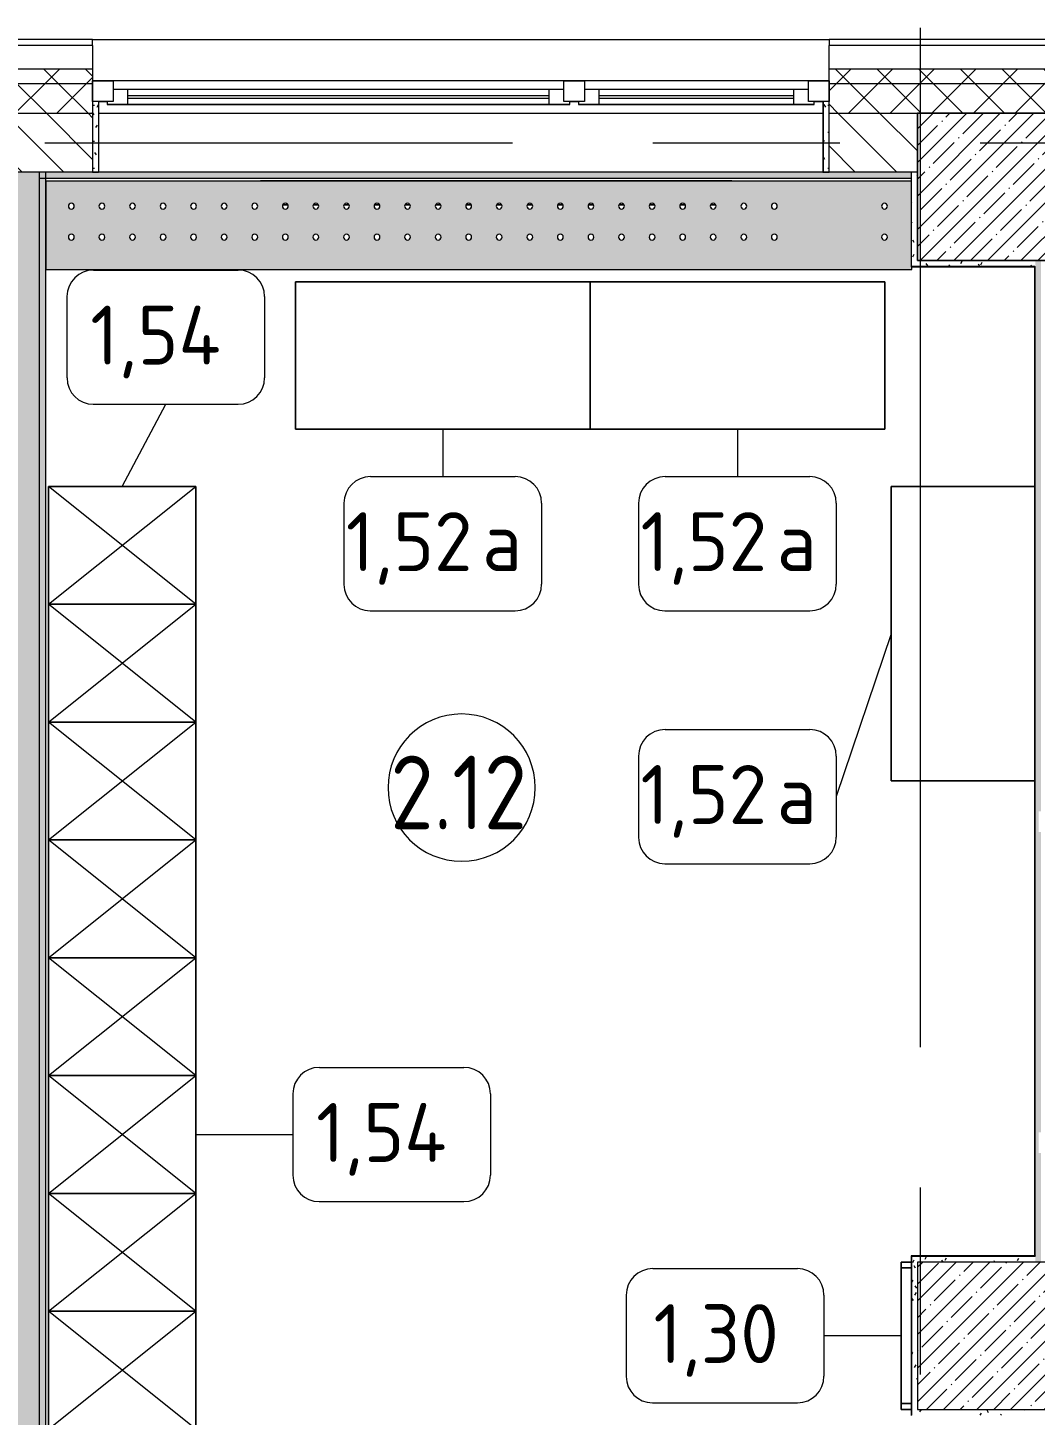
# Model space of a CAD drawing. Header units: millimetres. Extents: x 35092 to 251863, y -8553 to 29549.
# Drawn here: x 77630 to 81050, y 22680 to 27390 of the extents above; entities that cross this region are included whole.
import ezdxf

# ---------------------------------------------------------------- set-up
doc = ezdxf.new("R2010")
doc.units = ezdxf.units.MM
doc.linetypes.add('Осевая', pattern=[3175, 635, -476.25, 1587.5, -476.25])
for name, color, linetype, lineweight in [('A-AREA-IDEN', 7, 'Continuous', 9), ('A-GLAZ', 7, 'Continuous', 9), ('A-GLAZ-1', 7, 'Continuous', 13), ('A-WALL', 7, 'Continuous', 9), ('I-FURN', 7, 'Continuous', 9), ('I-FURN-IDEN', 7, 'Continuous', 9), ('I-WALL', 7, 'Continuous', 9), ('S-COLS', 7, 'Continuous', 9), ('Знаки', 7, 'Continuous', 9), ('Оси', 7, 'Continuous', 9), ('Оси-2', 7, 'Осевая', 9)]:
    doc.layers.add(name, color=color, linetype=linetype, lineweight=lineweight)
for name, color, linetype, lineweight, true_color in [('A-WALL-1', 9, 'Continuous', 9, 0x808080), ('A-WALL-FNSH-1', 9, 'Continuous', 9, 0x808080), ('I-FURN-1', 9, 'Continuous', 9, 0x808080), ('M-EQPM-1', 7, 'Continuous', 9, 0xb2b2b2)]:
    doc.layers.add(name, color=color, linetype=linetype, lineweight=lineweight, true_color=true_color)
doc.styles.add('GOST Common', font='GOST_Common.ttf', dxfattribs={"height": 200})
doc.styles.add('GOST Common_1', font='GOST_Common.ttf', dxfattribs={"width": 0.9, "height": 250})
pattern_1 = [(45, (0, 0), (-70.71068, 70.71068), []), (135, (0, 0), (-70.71068, -70.71068), [])]
pattern_2 = [(0, (0, 0), (121.92, 30.48), [10.058, -81.382, 10.058, -81.382, -487.68]), (0, (0, 0), (121.92, 30.48), [-182.88, 10.058, -172.822, 10.058, -81.382, -213.36]), (0, (0, 0), (121.92, 30.48), [-457.2, 10.058, -50.902, 10.058, -142.342]), (120, (45.72, 15.24), (-87.356454, 90.345817), [10.058, -81.382, 10.058, -81.382, -487.68]), (120, (45.72, 15.24), (-87.356454, 90.345817), [-182.88, 10.058, -172.822, 10.058, -81.382, -213.36]), (120, (45.72, 15.24), (-87.356454, 90.345817), [-457.2, 10.058, -50.902, 10.058, -142.342]), (240, (60.96, 76.2), (-34.563546, -120.825817), [10.058, -81.382, 10.058, -81.382, -487.68]), (240, (60.96, 76.2), (-34.563546, -120.825817), [-182.88, 10.058, -172.822, 10.058, -81.382, -213.36]), (240, (60.96, 76.2), (-34.563546, -120.825817), [-457.2, 10.058, -50.902, 10.058, -142.342])]

# ---------------------------------------------------------------- blocks, each defined once
blk = doc.blocks.new('120_Окно_СКБ_2Ст - 120_Окно_СКБ_2Ст 2500х2500 _мал створка справа_-23206729-План расстановки мебели и оборудования 2 этажа в осях 12-23')
at = {"layer": 'A-GLAZ'}
for p, q in [((1250, -5), (-1250, -5)), ((-1230, -75), (-1200, -75)), ((-1130, -55), (300, -55)), ((300, -65), (-1130, -65)), ((370, -75), (400, -75)), ((470, -55), (1130, -55)), ((1130, -65), (470, -65)), ((1200, -75), (1230, -75))]:
    blk.add_line(p, q, dxfattribs=at)
at = {"layer": 'A-GLAZ-1'}
for p, q in [((-1250, -75), (-1250, -5)), ((-1250, -5), (-1180, -5)), ((-1180, -5), (-1180, -75)), ((350, -35), (-1180, -35)), ((-1180, -35), (-1180, -75)), ((-1130, -85), (-1130, -35)), ((300, -85), (300, -35)), ((350, -75), (350, -5)), ((350, -5), (420, -5)), ((350, -75), (350, -35)), ((420, -5), (420, -75)), ((1180, -35), (420, -35)), ((420, -35), (420, -75)), ((470, -85), (470, -35)), ((1130, -85), (1130, -35)), ((1180, -75), (1180, -5)), ((1180, -5), (1250, -5)), ((1180, -75), (1180, -35)), ((1250, -5), (1250, -75)), ((-1180, -75), (-1250, -75)), ((-1180, -75), (-1200, -75)), ((-1200, -75), (-1200, -85)), ((-1200, -85), (370, -85)), ((370, -85), (-1200, -85)), ((420, -75), (350, -75)), ((370, -75), (350, -75)), ((370, -85), (370, -75)), ((420, -75), (400, -75)), ((400, -75), (400, -85)), ((400, -85), (1200, -85)), ((1200, -85), (400, -85)), ((1250, -75), (1180, -75)), ((1200, -75), (1180, -75)), ((1200, -85), (1200, -75))]:
    blk.add_line(p, q, dxfattribs=at)
blk = doc.blocks.new('BSC_Колонна _Прямоугольная - 500х500-V47-План расстановки мебели и оборудования 2 этажа в осях 12-23')
at = {"layer": 'S-COLS'}
h = blk.add_hatch(dxfattribs=at)
h.set_pattern_fill('FP_55', color=256, style=0, pattern_type=2)
h.set_pattern_definition([(45, (-80900, -22950), (-57.02463, 57.02463), []), (45, (-80842.975, -22950), (-57.02463, 57.02463), [100.806, -20.161, 3.353, -16.808])])
h.paths.add_polyline_path([(-250, -250), (250, -250), (250, 250), (-250, 250)])
for p, q in [((250, 250), (-250, 250)), ((-250, 250), (-250, -250)), ((250, -250), (250, 250)), ((-250, -250), (250, -250))]:
    blk.add_line(p, q, dxfattribs=at)
blk = doc.blocks.new('Зеркало обычное - 1_30-V114-План расстановки мебели и оборудования 2 этажа в осях 12-23')
at = {"layer": 'I-FURN'}
h = blk.add_hatch(dxfattribs=at)
h.set_pattern_fill('FP_59', color=256, style=0, pattern_type=2)
h.set_pattern_definition([(45, (50, 50), (-200, 0), [141.42, -141.42]), (45, (100, 50), (-200, 0), [70.71, -212.13]), (45, (50, 100), (-200, 0), [70.71, -212.13])])
h.paths.add_polyline_path([(230, 45), (-230, 45), (-230, 10), (230, 10)])
at = {"layer": 'I-FURN-1'}
for p, q in [((-250, 45), (-250, 10)), ((-250, 10), (-250, 45)), ((-250, 10), (250, 10)), ((-230, 10), (-250, 10)), ((-230, 45), (-230, 10)), ((-230, 10), (-230, 45)), ((-230, 10), (-230, 45)), ((-230, 10), (-230, 45)), ((-230, 10), (230, 10)), ((230, 10), (-230, 10)), ((230, 10), (-230, 10)), ((-230, 10), (230, 10)), ((230, 10), (-230, 10)), ((230, 10), (230, 45)), ((230, 45), (230, 10)), ((230, 45), (230, 10)), ((230, 10), (230, 45)), ((250, 10), (230, 10)), ((250, 10), (250, 45)), ((250, 45), (250, 10))]:
    blk.add_line(p, q, dxfattribs=at)
blk = doc.blocks.new('Шкаф параметрический - 1_54-26340428-План расстановки мебели и оборудования 2 этажа в осях 12-23')
at = {"layer": 'I-FURN-1'}
for p, q in [((0, 0), (400, -500)), ((0, -500), (400, 0)), ((400, 0), (0, 0)), ((0, 0), (0, -500)), ((0, -500), (0, 0)), ((0, 0), (400, 0)), ((400, -500), (400, 0)), ((400, 0), (400, -500)), ((0, -500), (400, -500)), ((400, -500), (0, -500))]:
    blk.add_line(p, q, dxfattribs=at)
blk = doc.blocks.new('radiator_prado_classic_z_tip_30_po exemplyaru - Classic Z Тип 30-500-V124-План расстановки мебели и оборудования 2 этажа в осях 12-23')
at = {"layer": 'M-EQPM-1'}
for p, q in [((54.4, 146), (72.1, 146)), ((72.1, 146), (54.4, 146)), ((158.2, 146), (175.8, 146)), ((175.8, 146), (158.2, 146)), ((261.9, 146), (279.6, 146)), ((279.6, 146), (261.9, 146)), ((365.7, 146), (383.3, 146)), ((383.3, 146), (365.7, 146)), ((469.4, 146), (487.1, 146)), ((487.1, 146), (469.4, 146)), ((573.2, 146), (590.8, 146)), ((590.8, 146), (573.2, 146)), ((676.9, 146), (694.6, 146)), ((694.6, 146), (676.9, 146)), ((780.7, 146), (798.3, 146)), ((798.3, 146), (780.7, 146)), ((884.4, 146), (902.1, 146)), ((902.1, 146), (884.4, 146)), ((988.2, 146), (1005.8, 146)), ((1005.8, 146), (988.2, 146)), ((1091.9, 146), (1109.6, 146)), ((1109.6, 146), (1091.9, 146)), ((1195.7, 146), (1213.3, 146)), ((1213.3, 146), (1195.7, 146)), ((1299.4, 146), (1317.1, 146)), ((1317.1, 146), (1299.4, 146)), ((1403.2, 146), (1420.8, 146)), ((1420.8, 146), (1403.2, 146)), ((1506.9, 146), (1524.6, 146)), ((1524.6, 146), (1506.9, 146)), ((0, 65.9), (0, 64)), ((0, 64), (0, 65.9)), ((1600, 64), (0, 64)), ((0, 64), (1600, 64)), ((1600, 64), (1600, 65.9)), ((1600, 65.9), (1600, 64))]:
    blk.add_line(p, q, dxfattribs=at)
blk = doc.blocks.new('Зашивка радиатора М17  - м18-33246901-План расстановки мебели и оборудования 2 этажа в осях 12-23')
at = {"layer": 'Знаки'}
h = blk.add_hatch(color=256, dxfattribs=at)
h.paths.add_polyline_path([(-370, -179.9), (2570, -179.9), (2569, 120.1), (-370, 120.1), (-370, -67.7)])
h.paths.add_polyline_path([(-283, -79.6), (-288, -78.3), (-291.7, -74.6), (-293, -69.6), (-291.7, -64.6), (-288, -61), (-283, -59.6), (-278, -61), (-274.3, -64.6), (-273, -69.6), (-274.3, -74.6), (-278, -78.3), (-280.4, -79.3)])
h.paths.add_polyline_path([(-75.5, -79.6), (-80.5, -78.3), (-84.2, -74.6), (-85.5, -69.6), (-84.2, -64.6), (-80.5, -61), (-75.5, -59.6), (-70.5, -61), (-66.8, -64.6), (-65.5, -69.6), (-66.8, -74.6), (-70.5, -78.3), (-72.9, -79.3)])
h.paths.add_polyline_path([(-179.2, -79.6), (-184.2, -78.3), (-187.9, -74.6), (-189.2, -69.6), (-187.9, -64.6), (-184.2, -61), (-179.2, -59.6), (-174.2, -61), (-170.6, -64.6), (-169.2, -69.6), (-170.6, -74.6), (-174.2, -78.3), (-176.7, -79.3)])
h.paths.add_polyline_path([(132, -79.6), (127, -78.3), (123.3, -74.6), (122, -69.6), (123.3, -64.6), (127, -61), (132, -59.6), (137, -61), (140.7, -64.6), (142, -69.6), (140.7, -74.6), (137, -78.3), (134.6, -79.3)])
h.paths.add_polyline_path([(28.3, -79.6), (23.3, -78.3), (19.6, -74.6), (18.3, -69.6), (19.6, -64.6), (23.3, -61), (28.3, -59.6), (33.3, -61), (36.9, -64.6), (38.3, -69.6), (36.9, -74.6), (33.3, -78.3), (30.8, -79.3)])
h.paths.add_polyline_path([(235.8, -79.6), (230.8, -78.3), (227.1, -74.6), (225.8, -69.6), (227.1, -64.6), (230.8, -61), (235.8, -59.6), (240.8, -61), (244.4, -64.6), (245.8, -69.6), (244.4, -74.6), (240.8, -78.3), (238.3, -79.3)])
h.paths.add_polyline_path([(339.5, -79.6), (334.5, -78.3), (330.8, -74.6), (329.5, -69.6), (330.8, -64.6), (334.5, -61), (339.5, -59.6), (344.5, -61), (348.2, -64.6), (349.5, -69.6), (348.2, -74.6), (344.5, -78.3), (342.1, -79.3)])
h.paths.add_polyline_path([(443.3, -79.6), (438.3, -78.3), (434.6, -74.6), (433.3, -69.6), (434.6, -64.6), (438.3, -61), (443.3, -59.6), (448.3, -61), (451.9, -64.6), (453.3, -69.6), (451.9, -74.6), (448.3, -78.3), (445.8, -79.3)])
h.paths.add_polyline_path([(650.8, -79.6), (645.8, -78.3), (642.1, -74.6), (640.8, -69.6), (642.1, -64.6), (645.8, -61), (650.8, -59.6), (655.8, -61), (659.4, -64.6), (660.8, -69.6), (659.4, -74.6), (655.8, -78.3), (653.3, -79.3)])
h.paths.add_polyline_path([(547, -79.6), (542, -78.3), (538.3, -74.6), (537, -69.6), (538.3, -64.6), (542, -61), (547, -59.6), (552, -61), (555.7, -64.6), (557, -69.6), (555.7, -74.6), (552, -78.3), (549.6, -79.3)])
h.paths.add_polyline_path([(754.5, -79.6), (749.5, -78.3), (745.8, -74.6), (744.5, -69.6), (745.8, -64.6), (749.5, -61), (754.5, -59.6), (759.5, -61), (763.2, -64.6), (764.5, -69.6), (763.2, -74.6), (759.5, -78.3), (757.1, -79.3)])
h.paths.add_polyline_path([(858.3, -79.6), (853.3, -78.3), (849.6, -74.6), (848.3, -69.6), (849.6, -64.6), (853.3, -61), (858.3, -59.6), (863.3, -61), (866.9, -64.6), (868.3, -69.6), (866.9, -74.6), (863.3, -78.3), (860.8, -79.3)])
h.paths.add_polyline_path([(1065.8, -79.6), (1060.8, -78.3), (1057.1, -74.6), (1055.8, -69.6), (1057.1, -64.6), (1060.8, -61), (1065.8, -59.6), (1070.8, -61), (1074.4, -64.6), (1075.8, -69.6), (1074.4, -74.6), (1070.8, -78.3), (1068.3, -79.3)])
h.paths.add_polyline_path([(962, -79.6), (957, -78.3), (953.3, -74.6), (952, -69.6), (953.3, -64.6), (957, -61), (962, -59.6), (967, -61), (970.7, -64.6), (972, -69.6), (970.7, -74.6), (967, -78.3), (964.6, -79.3)])
h.paths.add_polyline_path([(1273.3, -79.6), (1268.3, -78.3), (1264.6, -74.6), (1263.3, -69.6), (1264.6, -64.6), (1268.3, -61), (1273.3, -59.6), (1278.3, -61), (1281.9, -64.6), (1283.3, -69.6), (1281.9, -74.6), (1278.3, -78.3), (1275.8, -79.3)])
h.paths.add_polyline_path([(1169.5, -79.6), (1164.5, -78.3), (1160.8, -74.6), (1159.5, -69.6), (1160.8, -64.6), (1164.5, -61), (1169.5, -59.6), (1174.5, -61), (1178.2, -64.6), (1179.5, -69.6), (1178.2, -74.6), (1174.5, -78.3), (1172.1, -79.3)])
h.paths.add_polyline_path([(1480.8, -79.6), (1475.8, -78.3), (1472.1, -74.6), (1470.8, -69.6), (1472.1, -64.6), (1475.8, -61), (1480.8, -59.6), (1485.8, -61), (1489.4, -64.6), (1490.8, -69.6), (1489.4, -74.6), (1485.8, -78.3), (1483.3, -79.3)])
h.paths.add_polyline_path([(1377, -79.6), (1372, -78.3), (1368.3, -74.6), (1367, -69.6), (1368.3, -64.6), (1372, -61), (1377, -59.6), (1382, -61), (1385.7, -64.6), (1387, -69.6), (1385.7, -74.6), (1382, -78.3), (1379.6, -79.3)])
h.paths.add_polyline_path([(1688.3, -79.6), (1683.3, -78.3), (1679.6, -74.6), (1678.3, -69.6), (1679.6, -64.6), (1683.3, -61), (1688.3, -59.6), (1693.3, -61), (1696.9, -64.6), (1698.3, -69.6), (1696.9, -74.6), (1693.3, -78.3), (1690.8, -79.3)])
h.paths.add_polyline_path([(1584.5, -79.6), (1579.5, -78.3), (1575.8, -74.6), (1574.5, -69.6), (1575.8, -64.6), (1579.5, -61), (1584.5, -59.6), (1589.5, -61), (1593.2, -64.6), (1594.5, -69.6), (1593.2, -74.6), (1589.5, -78.3), (1587.1, -79.3)])
h.paths.add_polyline_path([(1895.8, -79.6), (1890.8, -78.3), (1887.1, -74.6), (1885.8, -69.6), (1887.1, -64.6), (1890.8, -61), (1895.8, -59.6), (1900.8, -61), (1904.4, -64.6), (1905.8, -69.6), (1904.4, -74.6), (1900.8, -78.3), (1898.3, -79.3)])
h.paths.add_polyline_path([(1792, -79.6), (1787, -78.3), (1783.3, -74.6), (1782, -69.6), (1783.3, -64.6), (1787, -61), (1792, -59.6), (1797, -61), (1800.7, -64.6), (1802, -69.6), (1800.7, -74.6), (1797, -78.3), (1794.6, -79.3)])
h.paths.add_polyline_path([(1999.5, -79.6), (1994.5, -78.3), (1990.8, -74.6), (1989.5, -69.6), (1990.8, -64.6), (1994.5, -61), (1999.5, -59.6), (2004.5, -61), (2008.2, -64.6), (2009.5, -69.6), (2008.2, -74.6), (2004.5, -78.3), (2002.1, -79.3)])
h.paths.add_polyline_path([(2103.3, -79.6), (2098.3, -78.3), (2094.6, -74.6), (2093.3, -69.6), (2094.6, -64.6), (2098.3, -61), (2103.3, -59.6), (2108.3, -61), (2111.9, -64.6), (2113.3, -69.6), (2111.9, -74.6), (2108.3, -78.3), (2105.8, -79.3)])
h.paths.add_polyline_path([(2477, -79.6), (2472, -78.3), (2468.3, -74.6), (2467, -69.6), (2468.3, -64.6), (2472, -61), (2477, -59.6), (2482, -61), (2485.7, -64.6), (2487, -69.6), (2485.7, -74.6), (2482, -78.3), (2479.6, -79.3)])
h.paths.add_polyline_path([(-283, 25.4), (-288, 26.7), (-291.7, 30.4), (-293, 35.4), (-291.7, 40.4), (-288, 44), (-283, 45.4), (-278, 44), (-274.3, 40.4), (-273, 35.4), (-274.3, 30.4), (-278, 26.7), (-280.4, 25.7)])
h.paths.add_polyline_path([(-179.2, 25.4), (-184.2, 26.7), (-187.9, 30.4), (-189.2, 35.4), (-187.9, 40.4), (-184.2, 44), (-179.2, 45.4), (-174.2, 44), (-170.6, 40.4), (-169.2, 35.4), (-170.6, 30.4), (-174.2, 26.7), (-176.7, 25.7)])
h.paths.add_polyline_path([(-75.5, 25.4), (-80.5, 26.7), (-84.2, 30.4), (-85.5, 35.4), (-84.2, 40.4), (-80.5, 44), (-75.5, 45.4), (-70.5, 44), (-66.8, 40.4), (-65.5, 35.4), (-66.8, 30.4), (-70.5, 26.7), (-72.9, 25.7)])
h.paths.add_polyline_path([(132, 25.4), (127, 26.7), (123.3, 30.4), (122, 35.4), (123.3, 40.4), (127, 44), (132, 45.4), (137, 44), (140.7, 40.4), (142, 35.4), (140.7, 30.4), (137, 26.7), (134.6, 25.7)])
h.paths.add_polyline_path([(28.3, 25.4), (23.3, 26.7), (19.6, 30.4), (18.3, 35.4), (19.6, 40.4), (23.3, 44), (28.3, 45.4), (33.3, 44), (36.9, 40.4), (38.3, 35.4), (36.9, 30.4), (33.3, 26.7), (30.8, 25.7)])
h.paths.add_polyline_path([(339.5, 25.4), (334.5, 26.7), (330.8, 30.4), (329.5, 35.4), (330.8, 40.4), (334.5, 44), (339.5, 45.4), (344.5, 44), (348.2, 40.4), (349.5, 35.4), (348.2, 30.4), (344.5, 26.7), (342.1, 25.7)])
h.paths.add_polyline_path([(235.8, 25.4), (230.8, 26.7), (227.1, 30.4), (225.8, 35.4), (227.1, 40.4), (230.8, 44), (235.8, 45.4), (240.8, 44), (244.4, 40.4), (245.8, 35.4), (244.4, 30.4), (240.8, 26.7), (238.3, 25.7)])
h.paths.add_polyline_path([(443.3, 25.4), (438.3, 26.7), (434.6, 30.4), (433.3, 35.4), (434.6, 40.4), (438.3, 44), (443.3, 45.4), (448.3, 44), (451.9, 40.4), (453.3, 35.4), (451.9, 30.4), (448.3, 26.7), (445.8, 25.7)])
h.paths.add_polyline_path([(547, 25.4), (542, 26.7), (538.3, 30.4), (537, 35.4), (538.3, 40.4), (542, 44), (547, 45.4), (552, 44), (555.7, 40.4), (557, 35.4), (555.7, 30.4), (552, 26.7), (549.6, 25.7)])
h.paths.add_polyline_path([(754.5, 25.4), (749.5, 26.7), (745.8, 30.4), (744.5, 35.4), (745.8, 40.4), (749.5, 44), (754.5, 45.4), (759.5, 44), (763.2, 40.4), (764.5, 35.4), (763.2, 30.4), (759.5, 26.7), (757.1, 25.7)])
h.paths.add_polyline_path([(858.3, 25.4), (853.3, 26.7), (849.6, 30.4), (848.3, 35.4), (849.6, 40.4), (853.3, 44), (858.3, 45.4), (863.3, 44), (866.9, 40.4), (868.3, 35.4), (866.9, 30.4), (863.3, 26.7), (860.8, 25.7)])
h.paths.add_polyline_path([(650.8, 25.4), (645.8, 26.7), (642.1, 30.4), (640.8, 35.4), (642.1, 40.4), (645.8, 44), (650.8, 45.4), (655.8, 44), (659.4, 40.4), (660.8, 35.4), (659.4, 30.4), (655.8, 26.7), (653.3, 25.7)])
h.paths.add_polyline_path([(962, 25.4), (957, 26.7), (953.3, 30.4), (952, 35.4), (953.3, 40.4), (957, 44), (962, 45.4), (967, 44), (970.7, 40.4), (972, 35.4), (970.7, 30.4), (967, 26.7), (964.6, 25.7)])
h.paths.add_polyline_path([(1065.8, 25.4), (1060.8, 26.7), (1057.1, 30.4), (1055.8, 35.4), (1057.1, 40.4), (1060.8, 44), (1065.8, 45.4), (1070.8, 44), (1074.4, 40.4), (1075.8, 35.4), (1074.4, 30.4), (1070.8, 26.7), (1068.3, 25.7)])
h.paths.add_polyline_path([(1169.5, 25.4), (1164.5, 26.7), (1160.8, 30.4), (1159.5, 35.4), (1160.8, 40.4), (1164.5, 44), (1169.5, 45.4), (1174.5, 44), (1178.2, 40.4), (1179.5, 35.4), (1178.2, 30.4), (1174.5, 26.7), (1172.1, 25.7)])
h.paths.add_polyline_path([(1273.3, 25.4), (1268.3, 26.7), (1264.6, 30.4), (1263.3, 35.4), (1264.6, 40.4), (1268.3, 44), (1273.3, 45.4), (1278.3, 44), (1281.9, 40.4), (1283.3, 35.4), (1281.9, 30.4), (1278.3, 26.7), (1275.8, 25.7)])
h.paths.add_polyline_path([(1377, 25.4), (1372, 26.7), (1368.3, 30.4), (1367, 35.4), (1368.3, 40.4), (1372, 44), (1377, 45.4), (1382, 44), (1385.7, 40.4), (1387, 35.4), (1385.7, 30.4), (1382, 26.7), (1379.6, 25.7)])
h.paths.add_polyline_path([(1480.8, 25.4), (1475.8, 26.7), (1472.1, 30.4), (1470.8, 35.4), (1472.1, 40.4), (1475.8, 44), (1480.8, 45.4), (1485.8, 44), (1489.4, 40.4), (1490.8, 35.4), (1489.4, 30.4), (1485.8, 26.7), (1483.3, 25.7)])
h.paths.add_polyline_path([(1688.3, 25.4), (1683.3, 26.7), (1679.6, 30.4), (1678.3, 35.4), (1679.6, 40.4), (1683.3, 44), (1688.3, 45.4), (1693.3, 44), (1696.9, 40.4), (1698.3, 35.4), (1696.9, 30.4), (1693.3, 26.7), (1690.8, 25.7)])
h.paths.add_polyline_path([(1584.5, 25.4), (1579.5, 26.7), (1575.8, 30.4), (1574.5, 35.4), (1575.8, 40.4), (1579.5, 44), (1584.5, 45.4), (1589.5, 44), (1593.2, 40.4), (1594.5, 35.4), (1593.2, 30.4), (1589.5, 26.7), (1587.1, 25.7)])
h.paths.add_polyline_path([(1895.8, 25.4), (1890.8, 26.7), (1887.1, 30.4), (1885.8, 35.4), (1887.1, 40.4), (1890.8, 44), (1895.8, 45.4), (1900.8, 44), (1904.4, 40.4), (1905.8, 35.4), (1904.4, 30.4), (1900.8, 26.7), (1898.3, 25.7)])
h.paths.add_polyline_path([(1792, 25.4), (1787, 26.7), (1783.3, 30.4), (1782, 35.4), (1783.3, 40.4), (1787, 44), (1792, 45.4), (1797, 44), (1800.7, 40.4), (1802, 35.4), (1800.7, 30.4), (1797, 26.7), (1794.6, 25.7)])
h.paths.add_polyline_path([(1999.5, 25.4), (1994.5, 26.7), (1990.8, 30.4), (1989.5, 35.4), (1990.8, 40.4), (1994.5, 44), (1999.5, 45.4), (2004.5, 44), (2008.2, 40.4), (2009.5, 35.4), (2008.2, 30.4), (2004.5, 26.7), (2002.1, 25.7)])
h.paths.add_polyline_path([(2103.3, 25.4), (2098.3, 26.7), (2094.6, 30.4), (2093.3, 35.4), (2094.6, 40.4), (2098.3, 44), (2103.3, 45.4), (2108.3, 44), (2111.9, 40.4), (2113.3, 35.4), (2111.9, 30.4), (2108.3, 26.7), (2105.8, 25.7)])
h.paths.add_polyline_path([(2477, 25.4), (2472, 26.7), (2468.3, 30.4), (2467, 35.4), (2468.3, 40.4), (2472, 44), (2477, 45.4), (2482, 44), (2485.7, 40.4), (2487, 35.4), (2485.7, 30.4), (2482, 26.7), (2479.6, 25.7)])
for p, q in [((2569, 120.1), (-370, 120.1)), ((-370, 120.1), (-370, -179.9)), ((-370, -179.9), (2570, -179.9)), ((2570, -179.9), (2570, -169))]:
    blk.add_line(p, q, dxfattribs=at)
for centre, start, end in [((-283, 35.4), 0, 180), ((-283, 35.4), 180, 0), ((-179.2, 35.4), 0, 180), ((-179.2, 35.4), 180, 0), ((-75.5, 35.4), 0, 180), ((-75.5, 35.4), 180, 0), ((28.3, 35.4), 0, 180), ((28.3, 35.4), 180, 0), ((132, 35.4), 0, 180), ((132, 35.4), 180, 0), ((235.8, 35.4), 0, 180), ((235.8, 35.4), 180, 0), ((339.5, 35.4), 0, 180), ((339.5, 35.4), 180, 0), ((443.3, 35.4), 0, 180), ((443.3, 35.4), 180, 0), ((547, 35.4), 0, 180), ((547, 35.4), 180, 0), ((650.8, 35.4), 0, 180), ((650.8, 35.4), 180, 0), ((754.5, 35.4), 0, 180), ((754.5, 35.4), 180, 360), ((858.3, 35.4), 0, 180), ((858.3, 35.4), 180, 0), ((962, 35.4), 0, 180), ((962, 35.4), 180, 360), ((1065.8, 35.4), 0, 180), ((1065.8, 35.4), 180, 0), ((1169.5, 35.4), 0, 180), ((1169.5, 35.4), 180, 360), ((1273.3, 35.4), 0, 180), ((1273.3, 35.4), 180, 360), ((1377, 35.4), 0, 180), ((1377, 35.4), 180, 0), ((1480.8, 35.4), 0, 180), ((1480.8, 35.4), 180, 0), ((1584.5, 35.4), 0, 180), ((1584.5, 35.4), 180, 360), ((1688.3, 35.4), 0, 180), ((1688.3, 35.4), 180, 0), ((1792, 35.4), 0, 180), ((1792, 35.4), 180, 360), ((1895.8, 35.4), 0, 180), ((1895.8, 35.4), 180, 0), ((1999.5, 35.4), 0, 180), ((1999.5, 35.4), 180, 0), ((2103.3, 35.4), 0, 180), ((2103.3, 35.4), 180, 0), ((2477, 35.4), 0, 180), ((2477, 35.4), 180, 0), ((-283, -69.6), 0, 180), ((-283, -69.6), 180, 0), ((-179.2, -69.6), 0, 180), ((-179.2, -69.6), 180, 0), ((-75.5, -69.6), 0, 180), ((-75.5, -69.6), 180, 0), ((28.3, -69.6), 0, 180), ((28.3, -69.6), 180, 0), ((132, -69.6), 0, 180), ((132, -69.6), 180, 0), ((235.8, -69.6), 0, 180), ((235.8, -69.6), 180, 0), ((339.5, -69.6), 0, 180), ((339.5, -69.6), 180, 0), ((443.3, -69.6), 0, 180), ((443.3, -69.6), 180, 0), ((547, -69.6), 0, 180), ((547, -69.6), 180, 0), ((650.8, -69.6), 0, 180), ((650.8, -69.6), 180, 0), ((754.5, -69.6), 0, 180), ((754.5, -69.6), 180, 0), ((858.3, -69.6), 0, 180), ((858.3, -69.6), 180, 0), ((962, -69.6), 0, 180), ((962, -69.6), 180, 0), ((1065.8, -69.6), 180, 0), ((1065.8, -69.6), 0, 180), ((1169.5, -69.6), 0, 180), ((1169.5, -69.6), 180, 0), ((1273.3, -69.6), 0, 180), ((1273.3, -69.6), 180, 0), ((1377, -69.6), 0, 180), ((1377, -69.6), 180, 0), ((1480.8, -69.6), 0, 180), ((1480.8, -69.6), 180, 0), ((1584.5, -69.6), 0, 180), ((1584.5, -69.6), 180, 0), ((1688.3, -69.6), 0, 180), ((1688.3, -69.6), 180, 0), ((1792, -69.6), 0, 180), ((1792, -69.6), 180, 0), ((1895.8, -69.6), 0, 180), ((1895.8, -69.6), 180, 0), ((1999.5, -69.6), 0, 180), ((1999.5, -69.6), 180, 360), ((2103.3, -69.6), 0, 180), ((2103.3, -69.6), 180, 0), ((2477, -69.6), 0, 180), ((2477, -69.6), 180, 360)]:
    blk.add_arc(centre, 10, start, end, dxfattribs=at)
blk = doc.blocks.new('Марка_Мебель - В прямоуг_Balcon_Марка-25523697-План расстановки мебели и оборудования 2 этажа в осях 12-23')
at = {"layer": 'I-FURN-IDEN'}
for p, q in [((-2.455, 2.278), (2.455, 2.278)), ((-3.355, 1.378), (-3.355, -1.384)), ((3.355, 1.378), (3.355, -1.378)), ((-2.461, -2.278), (2.455, -2.278))]:
    blk.add_line(p, q, dxfattribs=at)
for centre, radius, start, end in [((-2.455, 1.378), 0.9, 90, 180), ((2.455, 1.378), 0.9, 0, 90), ((-2.461, -1.384), 0.893, 180, 270), ((2.455, -1.378), 0.9, 270, 0)]:
    blk.add_arc(centre, radius, start, end, dxfattribs=at)
blk = doc.blocks.new('Марка_Помещения - Номер-25198446-План расстановки мебели и оборудования 2 этажа в осях 12-23')
at = {"layer": 'A-AREA-IDEN'}
for start, end in [(360, 180), (180, 360)]:
    blk.add_arc((0, 0), 2.5, start, end, dxfattribs=at)

msp = doc.modelspace()

# ---------------------------------------------------------------- hatches: boundary and pattern name
at = {"layer": 'A-WALL'}
h = msp.add_hatch(dxfattribs=at)
h.set_pattern_fill('FP_21', color=256, style=0, pattern_type=2)
h.set_pattern_definition(pattern_1)
h.paths.add_polyline_path([(84500.7, 27200), (84500.7, 27250), (80350, 27250), (80350, 27200), (83486, 27200)])
h.paths.add_polyline_path([(77850, 27200), (77850, 27250), (76340, 27250), (76340, 27200)])
h.paths.add_polyline_path([(74240, 27200), (74240, 27250), (68860, 27250), (68860, 27200), (73277, 27200)])
h.paths.add_polyline_path([(67960, 27200), (67960, 27250), (66160, 27250), (66160, 27200), (67443.3, 27200)])
h.paths.add_polyline_path([(64955.2, 27200), (65260, 27200), (65260, 27250), (64180, 27250), (64180, 27200), (64526.5, 27200)])
h.paths.add_polyline_path([(60755.2, 27200), (61040, 27200), (61040, 27250), (59860, 27250), (59860, 27200), (60151.2, 27200)])
h.paths.add_polyline_path([(57160, 27200), (57160, 27250), (55909.9, 27250), (55909.9, 27200)])
h.paths.add_polyline_path([(55009.9, 27200), (55009.9, 27250), (53860.2, 27250), (53860.2, 27200)])
h.paths.add_polyline_path([(50760.2, 27200), (50760.2, 27250), (49660.3, 27250), (49660.3, 27200), (49942.3, 27200)])
h.paths.add_polyline_path([(48760.3, 27200), (48760.3, 27250), (47507, 27250), (47507, 27200)])
h.paths.add_polyline_path([(44407, 27200), (44407, 27250), (42010, 27250), (42010, 27200), (44108.6, 27200)])
h = msp.add_hatch(dxfattribs=at)
h.set_pattern_fill('FP_21', color=256, style=0, pattern_type=2)
h.set_pattern_definition(pattern_1)
h.paths.add_polyline_path([(84500.7, 27100), (84500.7, 27200), (80350, 27200), (80350, 27100), (84200, 27100)])
h.paths.add_polyline_path([(77850, 27100), (77850, 27200), (76340, 27200), (76340, 27100), (77250, 27100)])
h.paths.add_polyline_path([(73540, 27100), (74240, 27100), (74240, 27200), (68860, 27200), (68860, 27100), (73277, 27100)])
h.paths.add_polyline_path([(67443.3, 27100), (67960, 27100), (67960, 27200), (66160, 27200), (66160, 27100), (66760, 27100)])
h.paths.add_polyline_path([(65260, 27100), (65260, 27200), (64180, 27200), (64180, 27100), (64955.2, 27100)])
h.paths.add_polyline_path([(61040, 27100), (61040, 27200), (59860, 27200), (59860, 27100), (60755.2, 27100)])
h.paths.add_polyline_path([(57160, 27100), (57160, 27200), (55909.9, 27200), (55909.9, 27100)])
h.paths.add_polyline_path([(55009.9, 27100), (55009.9, 27200), (53860.2, 27200), (53860.2, 27100)])
h.paths.add_polyline_path([(50364.8, 27100), (50760.2, 27100), (50760.2, 27200), (49660.3, 27200), (49660.3, 27100), (49942.3, 27100)])
h.paths.add_polyline_path([(48760.3, 27100), (48760.3, 27200), (47507, 27200), (47507, 27100)])
h.paths.add_polyline_path([(44407, 27100), (44407, 27200), (42060, 27200), (42060, 27100), (44108.6, 27100)])
at = {"layer": 'I-WALL'}
h = msp.add_hatch(dxfattribs=at)
h.set_pattern_fill('FP_58', color=256, style=0, pattern_type=2)
h.set_pattern_definition(pattern_2)
h.paths.add_polyline_path([(77870, 26900), (77870, 27140), (77850, 27140), (77850, 26900)])
h = msp.add_hatch(dxfattribs=at)
h.set_pattern_fill('FP_58', color=256, style=0, pattern_type=2)
h.set_pattern_definition(pattern_2)
h.paths.add_polyline_path([(80350, 26900), (80350, 27140), (80330, 27140), (80330, 26900)])
h = msp.add_hatch(dxfattribs=at)
h.set_pattern_fill('FP_19', color=256, style=0, pattern_type=2)
h.set_pattern_definition([(135, (0, 0), (-70.71068, -70.71068), [])])
h.paths.add_polyline_path([(84032.9, 26900), (84200, 26900), (84200, 27100), (81150, 27100), (81150, 26900), (83850.6, 26900)])
h.paths.add_polyline_path([(80350, 26900), (80650, 26900), (80650, 27100), (80350, 27100), (80350, 26970.8)])
h.paths.add_polyline_path([(77690, 26900), (77850, 26900), (77850, 27100), (77250, 27100), (77250, 26900), (77670, 26900)])
h.paths.add_polyline_path([(76340, 26900), (76750, 26900), (76750, 27100), (76340, 27100), (76340, 26970.8)])
h.paths.add_polyline_path([(73277, 26900), (73540, 26900), (73540, 27100), (70810, 27100), (70810, 26900), (73094.7, 26900)])
h.paths.add_polyline_path([(74040, 26900), (74240, 26900), (74240, 27100), (74040, 27100), (74040, 26970.8)])
h.paths.add_polyline_path([(70310, 26900), (70310, 27100), (68860, 27100), (68860, 26900), (69631, 26900)])
h.paths.add_polyline_path([(66789, 26900), (67960, 26900), (67960, 27100), (66760, 27100), (66760, 26900), (66780, 26900)])
h.paths.add_polyline_path([(64464.8, 26900), (65260, 26900), (65260, 27100), (64160, 27100), (64160, 26900)])
h.paths.add_polyline_path([(61060, 26900), (61060, 27100), (59860, 27100), (59860, 26900), (60880.5, 26900)])
h.paths.add_polyline_path([(57160, 26900), (57160, 27100), (55909.9, 27100), (55909.9, 26900), (56505.2, 26900)])
h.paths.add_polyline_path([(54781, 26900), (55009.9, 26900), (55009.9, 27100), (53860.2, 27100), (53860.2, 26900), (54780, 26900)])
h.paths.add_polyline_path([(50760.2, 26900), (50760.2, 27100), (50364.8, 27100), (50364.8, 26900)])
h = msp.add_hatch(dxfattribs=at)
h.set_pattern_fill('FP_27', color=256, style=0, pattern_type=2)
h.set_pattern_definition([(135, (0, 0), (-75.43415, -75.43415), [106.68, -17.78, 3.556, -17.78]), (135, (0, 75.39), (-75.43415, -75.43415), []), (50, (0, 0), (127.52922, -11.15758), [13.335, -146.685]), (355, (0, 0), (-24.66966, 133.74002), [10.668, -117.348]), (100.451, (10.63, -0.93), (102.85973, 122.58178), [11.333, -124.663]), (46.184, (0, 35.56), (189.75516, -29.43036), [20.002, -220.027]), (96.636, (15.81, 33.1), (166.1822, 173.1996), [17, -186.995]), (351.184, (0, 35.56), (166.18393, 173.19757), [16.002, -176.022]), (21, (17.78, 26.67), (106.13027, -71.58603), [13.335, -146.685]), (326, (17.78, 26.67), (43.26188, 128.93175), [10.668, -117.348]), (71.451, (26.62, 20.7), (149.39198, 57.34505), [11.333, -124.663]), (37.5, (0, 0), (2.162228, 59.188357), [3.353, -112.573, 3.353, -115.773, -117.792]), (37.5, (0, 0), (2.162228, 59.188357), [-235.052, 3.353, -114.44]), (7.5, (0, 0), (46.773857, 70.12615), [3.353, -64.567, 3.353, -109.906, -44.894]), (7.5, (0, 0), (46.773857, 70.12615), [-181.178, 3.353, -41.542]), (327.5, (-39.65, 0), (94.91367, -4.010093), [3.353, -41.097, 3.353, -135.331, -184.023]), (327.5, (-39.65, 0), (94.91367, -4.010093), [-183.134, 3.353, -180.67]), (317.5, (-57.43, 0), (103.69057, 17.79882), [3.353, -54.432, 3.353, -88.748, -130.683]), (317.5, (-57.43, 0), (103.69057, 17.79882), [-149.885, 3.353, -127.33])])
h.paths.add_polyline_path([(77590, 18800), (77670, 18800), (77670, 26900), (77590, 26900), (77590, 18820)])
h = msp.add_hatch(dxfattribs=at)
h.set_pattern_fill('FP_58', color=256, style=0, pattern_type=2)
h.set_pattern_definition(pattern_2)
h.paths.add_polyline_path([(80630, 26880), (80630, 26900), (77670, 26900), (77670, 26880), (80569.1, 26880)])
h = msp.add_hatch(dxfattribs=at)
h.set_pattern_fill('FP_58', color=256, style=0, pattern_type=2)
h.set_pattern_definition(pattern_2)
h.paths.add_polyline_path([(77670, 18800), (77690, 18800), (77690, 26900), (77670, 26900), (77670, 20022)])
h = msp.add_hatch(dxfattribs=at)
h.set_pattern_fill('FP_58', color=256, style=0, pattern_type=2)
h.set_pattern_definition(pattern_2)
h.paths.add_polyline_path([(80630, 26600), (80650, 26600), (80650, 26900), (80630, 26900), (80630, 26681.3)])
h = msp.add_hatch(dxfattribs=at)
h.set_pattern_fill('FP_58', color=256, style=0, pattern_type=2)
h.set_pattern_definition(pattern_2)
h.paths.add_polyline_path([(81049, 26580), (81050, 26580), (81050, 26600), (80630, 26600), (80630, 26580), (80933.7, 26580)])
h = msp.add_hatch(dxfattribs=at)
h.set_pattern_fill('FP_58', color=256, style=0, pattern_type=2)
h.set_pattern_definition(pattern_2)
h.paths.add_polyline_path([(81050, 23200), (81070, 23200), (81070, 23570), (81062, 23570), (81062, 23640), (81070, 23640), (81070, 24660), (81062, 24660), (81062, 24730), (81070, 24730), (81070, 26600), (81050, 26600), (81050, 23220)])
h = msp.add_hatch(dxfattribs=at)
h.set_pattern_fill('FP_58', color=256, style=0, pattern_type=2)
h.set_pattern_definition(pattern_2)
h.paths.add_polyline_path([(80650, 22700), (80650, 23220), (80630, 23220), (80630, 22700)])
h = msp.add_hatch(dxfattribs=at)
h.set_pattern_fill('FP_58', color=256, style=0, pattern_type=2)
h.set_pattern_definition(pattern_2)
h.paths.add_polyline_path([(80650, 23200), (81050, 23200), (81050, 23220), (80650, 23220)])
h = msp.add_hatch(dxfattribs=at)
h.set_pattern_fill('FP_58', color=256, style=0, pattern_type=2)
h.set_pattern_definition(pattern_2)
h.paths.add_polyline_path([(81049, 22680), (81050, 22680), (81050, 22700), (80630, 22700), (80630, 22680), (80650, 22680)])
at = {"layer": 'S-COLS'}
h = msp.add_hatch(dxfattribs=at)
h.set_pattern_fill('FP_17', color=256, style=0, pattern_type=2)
h.set_pattern_definition([(45, (0, 0), (-57.02463, 57.02463), []), (45, (57.025, 0), (-57.02463, 57.02463), [100.806, -20.161, 3.353, -16.808])])
h.paths.add_polyline_path([(80650, 26600), (81150, 26600), (81150, 27100), (80650, 27100), (80650, 26681.3)])

# ---------------------------------------------------------------- linework, layer by layer
at = {"layer": 'A-WALL'}
for p, q in [((77850, 27330), (76340, 27330)), ((77850, 27350), (80350, 27350)), ((84500.7, 27330), (80350, 27330)), ((77850, 27250), (76340, 27250)), ((84500.7, 27250), (80350, 27250)), ((77850, 27200), (76340, 27200)), ((84500.7, 27200), (80350, 27200)), ((76340, 27100), (77850, 27100)), ((80350, 27100), (84500.7, 27100)), ((77690, 26900), (77690, 18820)), ((80650, 23220), (81050, 23220))]:
    msp.add_line(p, q, dxfattribs=at)
at = {"layer": 'A-WALL-1'}
for p, q in [((77850, 27330), (77850, 26900)), ((80350, 26900), (80350, 27330)), ((77870, 27140), (77850, 27140)), ((80350, 27140), (80330, 27140)), ((80330, 27140), (80330, 26900)), ((80650, 26600), (80650, 27100)), ((80650, 26900), (77250, 26900)), ((77670, 18800), (77670, 26900)), ((77850, 26900), (77870, 26900)), ((77870, 26900), (77870, 26900)), ((80330, 26900), (80350, 26900)), ((77670, 26880), (80630, 26880)), ((81150, 26600), (80650, 26600)), ((81049, 26580), (81050, 26580)), ((81050, 23221), (81050, 23220)), ((80630, 23220), (80630, 22680))]:
    msp.add_line(p, q, dxfattribs=at)
at = {"layer": 'A-WALL-FNSH-1'}
for p, q in [((77850, 27350), (76340, 27350)), ((77850, 27330), (77850, 27350)), ((84500.7, 27350), (80350, 27350)), ((80350, 27350), (80350, 27330)), ((77871, 27140), (77870, 27140)), ((77870, 27140), (77870, 26900)), ((77871, 26900), (77871, 27140)), ((80330, 27140), (80329, 27140)), ((80329, 27140), (80329, 26900)), ((80329, 26900), (80330, 26900)), ((80629, 26900), (80629, 26880)), ((80630, 26580), (80630, 26900)), ((77691, 26879), (80629, 26879)), ((77691, 18821), (77691, 26879)), ((80629, 26879), (80629, 26579)), ((80629, 26579), (81049, 26579)), ((81049, 26580), (80630, 26580)), ((81049, 23221), (81049, 26580)), ((81050, 23221), (81050, 26580)), ((80629, 23221), (80629, 22679)), ((81049, 23221), (80629, 23221)), ((80630, 23220), (80650, 23220))]:
    msp.add_line(p, q, dxfattribs=at)
at = {"layer": 'I-FURN-1'}
for p, q in [((78538.9, 26527.7), (78538.9, 26027.7)), ((79538.9, 26527.7), (78538.9, 26527.7)), ((78538.9, 26527.7), (79538.9, 26527.7)), ((78538.9, 26027.7), (78538.9, 26527.7)), ((79538.9, 26527.7), (79538.9, 26027.7)), ((80538.9, 26527.7), (79538.9, 26527.7)), ((79538.9, 26527.7), (80538.9, 26527.7)), ((79538.9, 26027.7), (79538.9, 26527.7)), ((79538.9, 26027.7), (79538.9, 26527.7)), ((79538.9, 26527.7), (79538.9, 26027.7)), ((80538.9, 26027.7), (80538.9, 26527.7)), ((80538.9, 26527.7), (80538.9, 26027.7)), ((78538.9, 26027.7), (79538.9, 26027.7)), ((79538.9, 26027.7), (78538.9, 26027.7)), ((79538.9, 26027.7), (80538.9, 26027.7)), ((80538.9, 26027.7), (79538.9, 26027.7)), ((81050, 25833.2), (80560.7, 25833.2)), ((80560.7, 25833.2), (80560.7, 24833.2)), ((80560.7, 24833.2), (80560.7, 25833.2)), ((80560.7, 25833.2), (81050, 25833.2)), ((80560.7, 24833.2), (81050, 24833.2)), ((81050, 24833.2), (80560.7, 24833.2))]:
    msp.add_line(p, q, dxfattribs=at)
at = {"layer": 'I-FURN-IDEN'}
for p, q in [((77950.8, 25832.9), (78098.7, 26111.8)), ((79038.9, 26027.7), (79038.9, 25866.3)), ((80038.9, 26027.7), (80038.9, 25866.3)), ((80560.7, 25333.2), (80374.4, 24780.1)), ((78200.8, 23632.9), (78529.9, 23632.9)), ((80595, 22950), (80332.5, 22950))]:
    msp.add_line(p, q, dxfattribs=at)
at = {"layer": 'I-WALL'}
msp.add_line((77870, 27100), (80330, 27100), dxfattribs=at)
at = {"layer": 'S-COLS'}
for p, q in [((81150, 27100), (80650, 27100)), ((80650, 27100), (80650, 26900)), ((80650, 26900), (80650, 26600)), ((80650, 26600), (81150, 26600))]:
    msp.add_line(p, q, dxfattribs=at)
at = {"layer": 'Оси'}
msp.add_line((80660, 24890.1), (80660, 27390.1), dxfattribs=at)
at = {"layer": 'Оси-2'}
for p, q in [((38477.2, 27000), (82200, 27000)), ((80660, 593.7), (80660, 24890.1))]:
    msp.add_line(p, q, dxfattribs=at)

# ---------------------------------------------------------------- block references
at = {"layer": 'A-AREA-IDEN', "xscale": 99.99999999999993, "yscale": 99.99999999999993, "zscale": 99.99999999999993}
msp.add_blockref('Марка_Помещения - Номер-25198446-План расстановки мебели и оборудования 2 этажа в осях 12-23', (79102.9, 24810.6), dxfattribs=at)
at = {"layer": 'A-GLAZ'}
msp.add_blockref('120_Окно_СКБ_2Ст - 120_Окно_СКБ_2Ст 2500х2500 _мал створка справа_-23206729-План расстановки мебели и оборудования 2 этажа в осях 12-23', (79100, 27215), dxfattribs=at)
at = {"layer": 'I-FURN-1'}
for name, p, rotation in [('Шкаф параметрический - 1_54-26340428-План расстановки мебели и оборудования 2 этажа в осях 12-23', (77700.8, 25432.9), 89.99999999999972), ('Шкаф параметрический - 1_54-26340428-План расстановки мебели и оборудования 2 этажа в осях 12-23', (77700.8, 25032.9), 89.99999999999972), ('Шкаф параметрический - 1_54-26340428-План расстановки мебели и оборудования 2 этажа в осях 12-23', (77700.8, 24632.9), 89.99999999999972), ('Шкаф параметрический - 1_54-26340428-План расстановки мебели и оборудования 2 этажа в осях 12-23', (77700.8, 24232.9), 89.99999999999972), ('Шкаф параметрический - 1_54-26340428-План расстановки мебели и оборудования 2 этажа в осях 12-23', (77700.8, 23832.9), 89.99999999999972), ('Шкаф параметрический - 1_54-26340428-План расстановки мебели и оборудования 2 этажа в осях 12-23', (77700.8, 23432.9), 89.99999999999972), ('Шкаф параметрический - 1_54-26340428-План расстановки мебели и оборудования 2 этажа в осях 12-23', (77700.8, 23032.9), 89.99999999999972), ('Зеркало обычное - 1_30-V114-План расстановки мебели и оборудования 2 этажа в осях 12-23', (80585, 22950), 269.9999999999998), ('Шкаф параметрический - 1_54-26340428-План расстановки мебели и оборудования 2 этажа в осях 12-23', (77700.8, 22632.9), 89.99999999999972)]:
    msp.add_blockref(name, p, dxfattribs=dict(at, rotation=rotation))
at = {"layer": 'I-FURN-IDEN', "xscale": 99.99999999999993, "yscale": 99.99999999999993, "zscale": 99.99999999999993}
for p in [(78098.7, 26339.6), (79038.9, 25638.6), (80038.9, 25638.6), (80038.9, 24780.1), (78865.3, 23632.9), (79997, 22950)]:
    msp.add_blockref('Марка_Мебель - В прямоуг_Balcon_Марка-25523697-План расстановки мебели и оборудования 2 этажа в осях 12-23', p, dxfattribs=at)
at = {"layer": 'M-EQPM-1', "rotation": 180}
msp.add_blockref('radiator_prado_classic_z_tip_30_po exemplyaru - Classic Z Тип 30-500-V124-План расстановки мебели и оборудования 2 этажа в осях 12-23', (80020, 26935), dxfattribs=at)
at = {"layer": 'S-COLS'}
msp.add_blockref('BSC_Колонна _Прямоугольная - 500х500-V47-План расстановки мебели и оборудования 2 этажа в осях 12-23', (80900, 22950), dxfattribs=at)
at = {"layer": 'Знаки'}
msp.add_blockref('Зашивка радиатора М17  - м18-33246901-План расстановки мебели и оборудования 2 этажа в осях 12-23', (78061, 26749), dxfattribs=at)

# ---------------------------------------------------------------- texts
at = {"layer": 'A-AREA-IDEN', "insert": (78861, 24919.1), "char_height": 250, "width": 606.076, "attachment_point": 1, "style": 'GOST Common_1'}
msp.add_mtext('2.12', dxfattribs=at)
at = {"layer": 'I-FURN-IDEN', "char_height": 200, "attachment_point": 1, "style": 'GOST Common'}
for s, insert, width in [('1,54', (77842.2, 26446.6), 585.232), ('1,52', (78709.9, 25745.6), 561.181), ('1,52', (79709.9, 25745.6), 561.181), ('\\fGOST Common|b0|i0|c204|p34|;а', (79172.9, 25745.6), 200.422), ('\\fGOST Common|b0|i0|c204|p34|;а', (80172.9, 25745.6), 200.422), ('1,52', (79709.9, 24887.2), 561.181), ('\\fGOST Common|b0|i0|c204|p34|;а', (80172.9, 24887.2), 200.422), ('1,54', (78608.8, 23739.9), 585.232), ('1,30', (79754, 23057.1), 553.164)]:
    msp.add_mtext(s, dxfattribs=dict(at, insert=insert, width=width))

doc.saveas('drawing.dxf')
